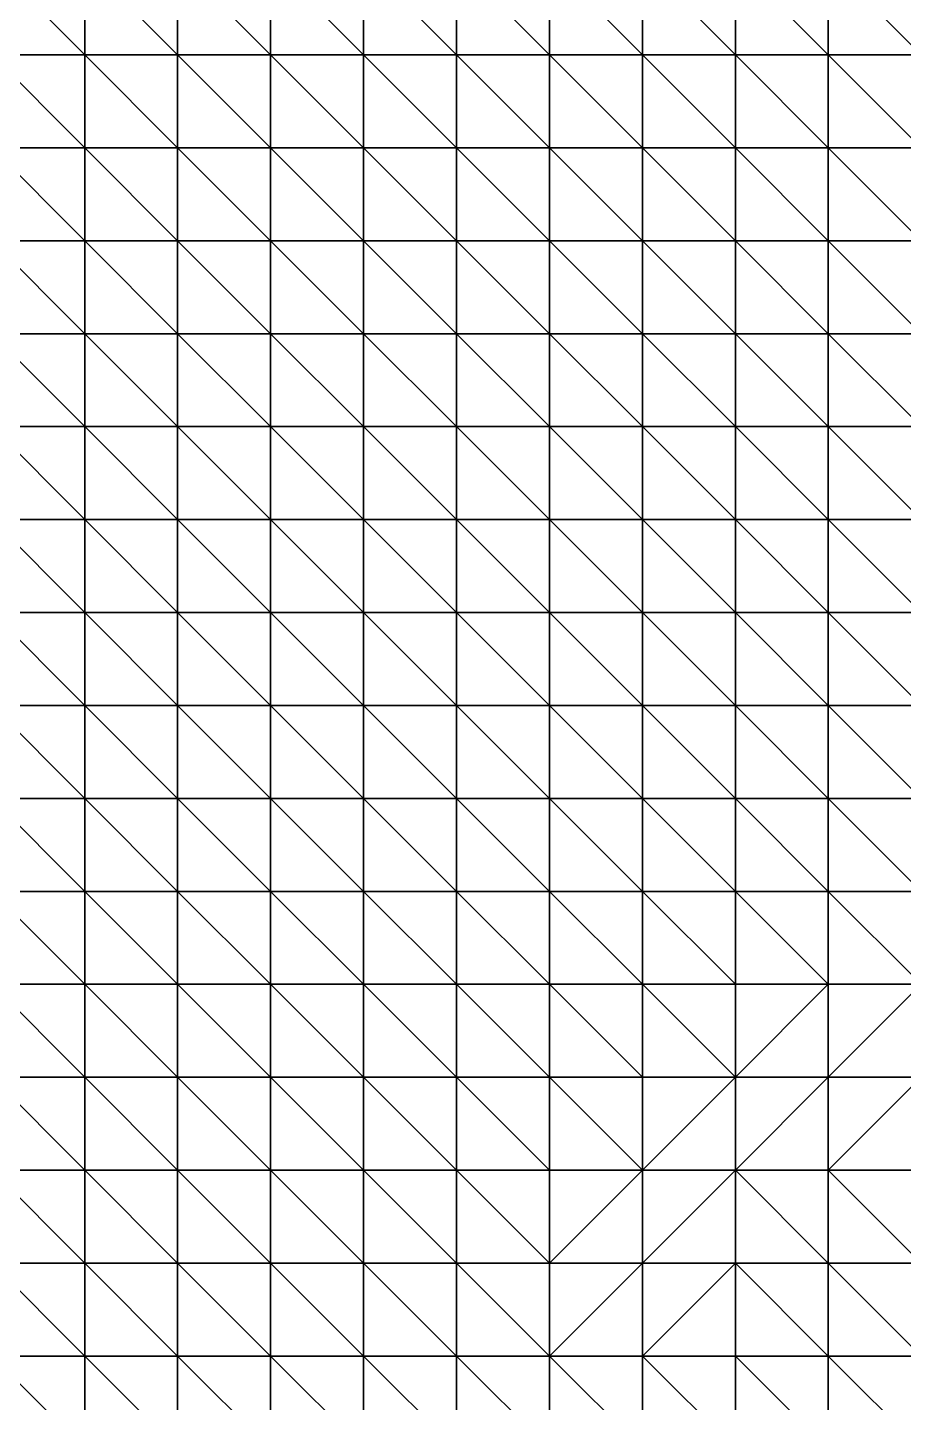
# Model space of a CAD drawing. Header units: metres. Extents: x -315 to 301, y -240 to 232.
# Drawn here: x -159.9 to -84.5, y -4 to 114.4 of the extents above; entities that cross this region are included whole.
import ezdxf

# ---------------------------------------------------------------- set-up
doc = ezdxf.new("R2010")
doc.units = ezdxf.units.M

msp = doc.modelspace()

# ---------------------------------------------------------------- linework, layer by layer
for points in [[(-163, 120, -406.2804), (-155, 112, -406.751), (-155, 120, -406.2804), (-154.9999, 120.0001, -406.2803)], [(-163, 120, -406.2804), (-163, 112, -406.751), (-155, 112, -406.751), (-154.9999, 112.0001, -406.7509)], [(-155, 120, -406.2804), (-147, 112, -406.2804), (-147, 120, -406.2804), (-146.9999, 120.0001, -406.2803)], [(-155, 120, -406.2804), (-155, 112, -406.751), (-147, 112, -406.2804), (-146.9999, 112.0001, -406.2803)], [(-147, 120, -406.2804), (-139, 112, -405.8098), (-139, 120, -405.8098), (-138.9999, 120.0001, -405.8098)], [(-147, 120, -406.2804), (-147, 112, -406.2804), (-139, 112, -405.8098), (-138.9999, 112.0001, -405.8098)], [(-139, 120, -405.8098), (-131, 112, -403.9275), (-131, 120, -404.3981), (-130.9999, 120.0001, -404.398)], [(-139, 120, -405.8098), (-139, 112, -405.8098), (-131, 112, -403.9275), (-130.9999, 112.0001, -403.9274)], [(-131, 120, -404.3981), (-123, 112, -401.104), (-123, 120, -402.5157), (-122.9999, 120.0001, -402.5156)], [(-131, 120, -404.3981), (-131, 112, -403.9275), (-123, 112, -401.104), (-122.9999, 112.0001, -401.1039)], [(-123, 120, -402.5157), (-115, 112, -397.8098), (-115, 120, -400.1628), (-114.9999, 120.0001, -400.1627)], [(-123, 120, -402.5157), (-123, 112, -401.104), (-115, 112, -397.8098), (-114.9999, 112.0001, -397.8098)], [(-115, 120, -400.1628), (-107, 112, -394.0451), (-107, 120, -397.3393), (-106.9999, 120.0001, -397.3392)], [(-115, 120, -400.1628), (-115, 112, -397.8098), (-107, 112, -394.0451), (-106.9999, 112.0001, -394.045)], [(-107, 120, -397.3393), (-99, 112, -390.751), (-99, 120, -394.0451), (-98.9999, 120.0001, -394.045)], [(-107, 120, -397.3393), (-107, 112, -394.0451), (-99, 112, -390.751), (-98.9999, 112.0001, -390.7509)], [(-99, 120, -394.0451), (-91, 112, -387.9275), (-91, 120, -390.751), (-90.9999, 120.0001, -390.7509)], [(-99, 120, -394.0451), (-99, 112, -390.751), (-91, 112, -387.9275), (-90.9999, 112.0001, -387.9274)], [(-91, 120, -390.751), (-83, 112, -385.5745), (-83, 120, -388.3981), (-82.9999, 120.0001, -388.398)], [(-91, 120, -390.751), (-91, 112, -387.9275), (-83, 112, -385.5745), (-82.9999, 112.0001, -385.5745)], [(-163, 112, -406.751), (-155, 104, -406.751), (-155, 112, -406.751), (-154.9999, 112.0001, -406.7509)], [(-163, 112, -406.751), (-163, 104, -406.751), (-155, 104, -406.751), (-154.9999, 104.0001, -406.7509)], [(-155, 112, -406.751), (-147, 104, -406.2804), (-147, 112, -406.2804), (-146.9999, 112.0001, -406.2803)], [(-155, 112, -406.751), (-155, 104, -406.751), (-147, 104, -406.2804), (-146.9999, 104.0001, -406.2803)], [(-147, 112, -406.2804), (-139, 104, -404.8687), (-139, 112, -405.8098), (-138.9999, 112.0001, -405.8098)], [(-147, 112, -406.2804), (-147, 104, -406.2804), (-139, 104, -404.8687), (-138.9999, 104.0001, -404.8686)], [(-139, 112, -405.8098), (-131, 104, -402.0451), (-131, 112, -403.9275), (-130.9999, 112.0001, -403.9274)], [(-139, 112, -405.8098), (-139, 104, -404.8687), (-131, 104, -402.0451), (-130.9999, 104.0001, -402.045)], [(-131, 112, -403.9275), (-123, 104, -398.2804), (-123, 112, -401.104), (-122.9999, 112.0001, -401.1039)], [(-131, 112, -403.9275), (-131, 104, -402.0451), (-123, 104, -398.2804), (-122.9999, 104.0001, -398.2803)], [(-123, 112, -401.104), (-115, 104, -394.0451), (-115, 112, -397.8098), (-114.9999, 112.0001, -397.8098)], [(-123, 112, -401.104), (-123, 104, -398.2804), (-115, 104, -394.0451), (-114.9999, 104.0001, -394.045)], [(-115, 112, -397.8098), (-107, 104, -390.751), (-107, 112, -394.0451), (-106.9999, 112.0001, -394.045)], [(-115, 112, -397.8098), (-115, 104, -394.0451), (-107, 104, -390.751), (-106.9999, 104.0001, -390.7509)], [(-107, 112, -394.0451), (-99, 104, -387.4569), (-99, 112, -390.751), (-98.9999, 112.0001, -390.7509)], [(-107, 112, -394.0451), (-107, 104, -390.751), (-99, 104, -387.4569), (-98.9999, 104.0001, -387.4568)], [(-99, 112, -390.751), (-91, 104, -385.104), (-91, 112, -387.9275), (-90.9999, 112.0001, -387.9274)], [(-99, 112, -390.751), (-99, 104, -387.4569), (-91, 104, -385.104), (-90.9999, 104.0001, -385.1039)], [(-91, 112, -387.9275), (-83, 104, -382.751), (-83, 112, -385.5745), (-82.9999, 112.0001, -385.5745)], [(-91, 112, -387.9275), (-91, 104, -385.104), (-83, 104, -382.751), (-82.9999, 104.0001, -382.7509)], [(-163, 104, -406.751), (-155, 96, -406.751), (-155, 104, -406.751), (-154.9999, 104.0001, -406.7509)], [(-163, 104, -406.751), (-163, 96, -406.751), (-155, 96, -406.751), (-154.9999, 96.0001, -406.7509)], [(-155, 104, -406.751), (-147, 96, -405.8098), (-147, 104, -406.2804), (-146.9999, 104.0001, -406.2803)], [(-155, 104, -406.751), (-155, 96, -406.751), (-147, 96, -405.8098), (-146.9999, 96.0001, -405.8098)], [(-147, 104, -406.2804), (-139, 96, -403.4569), (-139, 104, -404.8687), (-138.9999, 104.0001, -404.8686)], [(-147, 104, -406.2804), (-147, 96, -405.8098), (-139, 96, -403.4569), (-138.9999, 96.0001, -403.4568)], [(-139, 104, -404.8687), (-131, 96, -399.6922), (-131, 104, -402.0451), (-130.9999, 104.0001, -402.045)], [(-139, 104, -404.8687), (-139, 96, -403.4569), (-131, 96, -399.6922), (-130.9999, 96.0001, -399.6921)], [(-131, 104, -402.0451), (-123, 96, -394.9863), (-123, 104, -398.2804), (-122.9999, 104.0001, -398.2803)], [(-131, 104, -402.0451), (-131, 96, -399.6922), (-123, 96, -394.9863), (-122.9999, 96.0001, -394.9862)], [(-123, 104, -398.2804), (-115, 96, -390.751), (-115, 104, -394.0451), (-114.9999, 104.0001, -394.045)], [(-123, 104, -398.2804), (-123, 96, -394.9863), (-115, 96, -390.751), (-114.9999, 96.0001, -390.7509)], [(-115, 104, -394.0451), (-107, 96, -387.4569), (-107, 104, -390.751), (-106.9999, 104.0001, -390.7509)], [(-115, 104, -394.0451), (-115, 96, -390.751), (-107, 96, -387.4569), (-106.9999, 96.0001, -387.4568)], [(-107, 104, -390.751), (-99, 96, -384.6334), (-99, 104, -387.4569), (-98.9999, 104.0001, -387.4568)], [(-107, 104, -390.751), (-107, 96, -387.4569), (-99, 96, -384.6334), (-98.9999, 96.0001, -384.6333)], [(-99, 104, -387.4569), (-91, 96, -382.2804), (-91, 104, -385.104), (-90.9999, 104.0001, -385.1039)], [(-99, 104, -387.4569), (-99, 96, -384.6334), (-91, 96, -382.2804), (-90.9999, 96.0001, -382.2803)], [(-91, 104, -385.104), (-83, 96, -380.3981), (-83, 104, -382.751), (-82.9999, 104.0001, -382.7509)], [(-91, 104, -385.104), (-91, 96, -382.2804), (-83, 96, -380.3981), (-82.9999, 96.0001, -380.398)], [(-163, 96, -406.751), (-155, 88, -406.2804), (-155, 96, -406.751), (-154.9999, 96.0001, -406.7509)], [(-163, 96, -406.751), (-163, 88, -406.751), (-155, 88, -406.2804), (-154.9999, 88.0001, -406.2803)], [(-155, 96, -406.751), (-147, 88, -404.8687), (-147, 96, -405.8098), (-146.9999, 96.0001, -405.8098)], [(-155, 96, -406.751), (-155, 88, -406.2804), (-147, 88, -404.8687), (-146.9999, 88.0001, -404.8686)], [(-147, 96, -405.8098), (-139, 88, -401.104), (-139, 96, -403.4569), (-138.9999, 96.0001, -403.4568)], [(-147, 96, -405.8098), (-147, 88, -404.8687), (-139, 88, -401.104), (-138.9999, 88.0001, -401.1039)], [(-139, 96, -403.4569), (-131, 88, -396.3981), (-131, 96, -399.6922), (-130.9999, 96.0001, -399.6921)], [(-139, 96, -403.4569), (-139, 88, -401.104), (-131, 88, -396.3981), (-130.9999, 88.0001, -396.398)], [(-131, 96, -399.6922), (-123, 88, -391.6922), (-123, 96, -394.9863), (-122.9999, 96.0001, -394.9862)], [(-131, 96, -399.6922), (-131, 88, -396.3981), (-123, 88, -391.6922), (-122.9999, 88.0001, -391.6921)], [(-123, 96, -394.9863), (-115, 88, -388.3981), (-115, 96, -390.751), (-114.9999, 96.0001, -390.7509)], [(-123, 96, -394.9863), (-123, 88, -391.6922), (-115, 88, -388.3981), (-114.9999, 88.0001, -388.398)], [(-115, 96, -390.751), (-107, 88, -385.104), (-107, 96, -387.4569), (-106.9999, 96.0001, -387.4568)], [(-115, 96, -390.751), (-115, 88, -388.3981), (-107, 88, -385.104), (-106.9999, 88.0001, -385.1039)], [(-107, 96, -387.4569), (-99, 88, -382.2804), (-99, 96, -384.6334), (-98.9999, 96.0001, -384.6333)], [(-107, 96, -387.4569), (-107, 88, -385.104), (-99, 88, -382.2804), (-98.9999, 88.0001, -382.2803)], [(-99, 96, -384.6334), (-91, 88, -379.9275), (-91, 96, -382.2804), (-90.9999, 96.0001, -382.2803)], [(-99, 96, -384.6334), (-99, 88, -382.2804), (-91, 88, -379.9275), (-90.9999, 88.0001, -379.9274)], [(-91, 96, -382.2804), (-83, 88, -378.9863), (-83, 96, -380.3981), (-82.9999, 96.0001, -380.398)], [(-91, 96, -382.2804), (-91, 88, -379.9275), (-83, 88, -378.9863), (-82.9999, 88.0001, -378.9862)], [(-163, 88, -406.751), (-155, 80, -405.8098), (-155, 88, -406.2804), (-154.9999, 88.0001, -406.2803)], [(-163, 88, -406.751), (-163, 80, -406.751), (-155, 80, -405.8098), (-154.9999, 80.0001, -405.8098)], [(-155, 88, -406.2804), (-147, 80, -402.9863), (-147, 88, -404.8687), (-146.9999, 88.0001, -404.8686)], [(-155, 88, -406.2804), (-155, 80, -405.8098), (-147, 80, -402.9863), (-146.9999, 80.0001, -402.9862)], [(-147, 88, -404.8687), (-139, 80, -398.2804), (-139, 88, -401.104), (-138.9999, 88.0001, -401.1039)], [(-147, 88, -404.8687), (-147, 80, -402.9863), (-139, 80, -398.2804), (-138.9999, 80.0001, -398.2803)], [(-139, 88, -401.104), (-131, 80, -393.104), (-131, 88, -396.3981), (-130.9999, 88.0001, -396.398)], [(-139, 88, -401.104), (-139, 80, -398.2804), (-131, 80, -393.104), (-130.9999, 80.0001, -393.1039)], [(-131, 88, -396.3981), (-123, 80, -389.3393), (-123, 88, -391.6922), (-122.9999, 88.0001, -391.6921)], [(-131, 88, -396.3981), (-131, 80, -393.104), (-123, 80, -389.3393), (-122.9999, 80.0001, -389.3392)], [(-123, 88, -391.6922), (-115, 80, -386.5157), (-115, 88, -388.3981), (-114.9999, 88.0001, -388.398)], [(-123, 88, -391.6922), (-123, 80, -389.3393), (-115, 80, -386.5157), (-114.9999, 80.0001, -386.5156)], [(-115, 88, -388.3981), (-107, 80, -384.1628), (-107, 88, -385.104), (-106.9999, 88.0001, -385.1039)], [(-115, 88, -388.3981), (-115, 80, -386.5157), (-107, 80, -384.1628), (-106.9999, 80.0001, -384.1627)], [(-107, 88, -385.104), (-99, 80, -381.3393), (-99, 88, -382.2804), (-98.9999, 88.0001, -382.2803)], [(-107, 88, -385.104), (-107, 80, -384.1628), (-99, 80, -381.3393), (-98.9999, 80.0001, -381.3392)], [(-99, 88, -382.2804), (-91, 80, -379.4569), (-91, 88, -379.9275), (-90.9999, 88.0001, -379.9274)], [(-99, 88, -382.2804), (-99, 80, -381.3393), (-91, 80, -379.4569), (-90.9999, 80.0001, -379.4568)], [(-91, 88, -379.9275), (-83, 80, -378.9863), (-83, 88, -378.9863), (-82.9999, 88.0001, -378.9862)], [(-91, 88, -379.9275), (-91, 80, -379.4569), (-83, 80, -378.9863), (-82.9999, 80.0001, -378.9862)], [(-163, 80, -406.751), (-155, 72, -404.8687), (-155, 80, -405.8098), (-154.9999, 80.0001, -405.8098)], [(-163, 80, -406.751), (-163, 72, -406.2804), (-155, 72, -404.8687), (-154.9999, 72.0001, -404.8686)], [(-155, 80, -405.8098), (-147, 72, -400.6334), (-147, 80, -402.9863), (-146.9999, 80.0001, -402.9862)], [(-155, 80, -405.8098), (-155, 72, -404.8687), (-147, 72, -400.6334), (-146.9999, 72.0001, -400.6333)], [(-147, 80, -402.9863), (-139, 72, -394.9863), (-139, 80, -398.2804), (-138.9999, 80.0001, -398.2803)], [(-147, 80, -402.9863), (-147, 72, -400.6334), (-139, 72, -394.9863), (-138.9999, 72.0001, -394.9862)], [(-139, 80, -398.2804), (-131, 72, -390.751), (-131, 80, -393.104), (-130.9999, 80.0001, -393.1039)], [(-139, 80, -398.2804), (-139, 72, -394.9863), (-131, 72, -390.751), (-130.9999, 72.0001, -390.7509)], [(-131, 80, -393.104), (-123, 72, -387.9275), (-123, 80, -389.3393), (-122.9999, 80.0001, -389.3392)], [(-131, 80, -393.104), (-131, 72, -390.751), (-123, 72, -387.9275), (-122.9999, 72.0001, -387.9274)], [(-123, 80, -389.3393), (-115, 72, -386.0451), (-115, 80, -386.5157), (-114.9999, 80.0001, -386.5156)], [(-123, 80, -389.3393), (-123, 72, -387.9275), (-115, 72, -386.0451), (-114.9999, 72.0001, -386.045)], [(-115, 80, -386.5157), (-107, 72, -383.6922), (-107, 80, -384.1628), (-106.9999, 80.0001, -384.1627)], [(-115, 80, -386.5157), (-115, 72, -386.0451), (-107, 72, -383.6922), (-106.9999, 72.0001, -383.6921)], [(-107, 80, -384.1628), (-99, 72, -381.3393), (-99, 80, -381.3393), (-98.9999, 80.0001, -381.3392)], [(-107, 80, -384.1628), (-107, 72, -383.6922), (-99, 72, -381.3393), (-98.9999, 72.0001, -381.3392)], [(-99, 80, -381.3393), (-91, 72, -379.4569), (-91, 80, -379.4569), (-90.9999, 80.0001, -379.4568)], [(-99, 80, -381.3393), (-99, 72, -381.3393), (-91, 72, -379.4569), (-90.9999, 72.0001, -379.4568)], [(-91, 80, -379.4569), (-83, 72, -378.9863), (-83, 80, -378.9863), (-82.9999, 80.0001, -378.9862)], [(-91, 80, -379.4569), (-91, 72, -379.4569), (-83, 72, -378.9863), (-82.9999, 72.0001, -378.9862)], [(-163, 72, -406.2804), (-155, 64, -403.4569), (-155, 72, -404.8687), (-154.9999, 72.0001, -404.8686)], [(-163, 72, -406.2804), (-163, 64, -405.8098), (-155, 64, -403.4569), (-154.9999, 64.0001, -403.4568)], [(-155, 72, -404.8687), (-147, 64, -398.2804), (-147, 72, -400.6334), (-146.9999, 72.0001, -400.6333)], [(-155, 72, -404.8687), (-155, 64, -403.4569), (-147, 64, -398.2804), (-146.9999, 64.0001, -398.2803)], [(-147, 72, -400.6334), (-139, 64, -392.6334), (-139, 72, -394.9863), (-138.9999, 72.0001, -394.9862)], [(-147, 72, -400.6334), (-147, 64, -398.2804), (-139, 64, -392.6334), (-138.9999, 64.0001, -392.6333)], [(-139, 72, -394.9863), (-131, 64, -388.8687), (-131, 72, -390.751), (-130.9999, 72.0001, -390.7509)], [(-139, 72, -394.9863), (-139, 64, -392.6334), (-131, 64, -388.8687), (-130.9999, 64.0001, -388.8686)], [(-131, 72, -390.751), (-123, 64, -386.9863), (-123, 72, -387.9275), (-122.9999, 72.0001, -387.9274)], [(-131, 72, -390.751), (-131, 64, -388.8687), (-123, 64, -386.9863), (-122.9999, 64.0001, -386.9862)], [(-123, 72, -387.9275), (-115, 64, -385.104), (-115, 72, -386.0451), (-114.9999, 72.0001, -386.045)], [(-123, 72, -387.9275), (-123, 64, -386.9863), (-115, 64, -385.104), (-114.9999, 64.0001, -385.1039)], [(-115, 72, -386.0451), (-107, 64, -383.2216), (-107, 72, -383.6922), (-106.9999, 72.0001, -383.6921)], [(-115, 72, -386.0451), (-115, 64, -385.104), (-107, 64, -383.2216), (-106.9999, 64.0001, -383.2215)], [(-107, 72, -383.6922), (-99, 64, -381.3393), (-99, 72, -381.3393), (-98.9999, 72.0001, -381.3392)], [(-107, 72, -383.6922), (-107, 64, -383.2216), (-99, 64, -381.3393), (-98.9999, 64.0001, -381.3392)], [(-99, 72, -381.3393), (-91, 64, -379.4569), (-91, 72, -379.4569), (-90.9999, 72.0001, -379.4568)], [(-99, 72, -381.3393), (-99, 64, -381.3393), (-91, 64, -379.4569), (-90.9999, 64.0001, -379.4568)], [(-91, 72, -379.4569), (-83, 64, -378.5157), (-83, 72, -378.9863), (-82.9999, 72.0001, -378.9862)], [(-91, 72, -379.4569), (-91, 64, -379.4569), (-83, 64, -378.5157), (-82.9999, 64.0001, -378.5156)], [(-163, 64, -405.8098), (-155, 56, -401.5745), (-155, 64, -403.4569), (-154.9999, 64.0001, -403.4568)], [(-163, 64, -405.8098), (-163, 56, -404.8687), (-155, 56, -401.5745), (-154.9999, 56.0001, -401.5745)], [(-155, 64, -403.4569), (-147, 56, -395.4569), (-147, 64, -398.2804), (-146.9999, 64.0001, -398.2803)], [(-155, 64, -403.4569), (-155, 56, -401.5745), (-147, 56, -395.4569), (-146.9999, 56.0001, -395.4568)], [(-147, 64, -398.2804), (-139, 56, -390.2804), (-139, 64, -392.6334), (-138.9999, 64.0001, -392.6333)], [(-147, 64, -398.2804), (-147, 56, -395.4569), (-139, 56, -390.2804), (-138.9999, 56.0001, -390.2803)], [(-139, 64, -392.6334), (-131, 56, -386.9863), (-131, 64, -388.8687), (-130.9999, 64.0001, -388.8686)], [(-139, 64, -392.6334), (-139, 56, -390.2804), (-131, 56, -386.9863), (-130.9999, 56.0001, -386.9862)], [(-131, 64, -388.8687), (-123, 56, -385.5745), (-123, 64, -386.9863), (-122.9999, 64.0001, -386.9862)], [(-131, 64, -388.8687), (-131, 56, -386.9863), (-123, 56, -385.5745), (-122.9999, 56.0001, -385.5745)], [(-123, 64, -386.9863), (-115, 56, -384.1628), (-115, 64, -385.104), (-114.9999, 64.0001, -385.1039)], [(-123, 64, -386.9863), (-123, 56, -385.5745), (-115, 56, -384.1628), (-114.9999, 56.0001, -384.1627)], [(-115, 64, -385.104), (-107, 56, -382.2804), (-107, 64, -383.2216), (-106.9999, 64.0001, -383.2215)], [(-115, 64, -385.104), (-115, 56, -384.1628), (-107, 56, -382.2804), (-106.9999, 56.0001, -382.2803)], [(-107, 64, -383.2216), (-99, 56, -380.3981), (-99, 64, -381.3393), (-98.9999, 64.0001, -381.3392)], [(-107, 64, -383.2216), (-107, 56, -382.2804), (-99, 56, -380.3981), (-98.9999, 56.0001, -380.398)], [(-99, 64, -381.3393), (-91, 56, -378.5157), (-91, 64, -379.4569), (-90.9999, 64.0001, -379.4568)], [(-99, 64, -381.3393), (-99, 56, -380.3981), (-91, 56, -378.5157), (-90.9999, 56.0001, -378.5156)], [(-91, 64, -379.4569), (-83, 56, -377.104), (-83, 64, -378.5157), (-82.9999, 64.0001, -378.5156)], [(-91, 64, -379.4569), (-91, 56, -378.5157), (-83, 56, -377.104), (-82.9999, 56.0001, -377.1039)], [(-163, 56, -404.8687), (-155, 48, -398.751), (-155, 56, -401.5745), (-154.9999, 56.0001, -401.5745)], [(-163, 56, -404.8687), (-163, 48, -403.4569), (-155, 48, -398.751), (-154.9999, 48.0001, -398.7509)], [(-155, 56, -401.5745), (-147, 48, -392.1628), (-147, 56, -395.4569), (-146.9999, 56.0001, -395.4568)], [(-155, 56, -401.5745), (-155, 48, -398.751), (-147, 48, -392.1628), (-146.9999, 48.0001, -392.1627)], [(-147, 56, -395.4569), (-139, 48, -387.4569), (-139, 56, -390.2804), (-138.9999, 56.0001, -390.2803)], [(-147, 56, -395.4569), (-147, 48, -392.1628), (-139, 48, -387.4569), (-138.9999, 48.0001, -387.4568)], [(-139, 56, -390.2804), (-131, 48, -385.104), (-131, 56, -386.9863), (-130.9999, 56.0001, -386.9862)], [(-139, 56, -390.2804), (-139, 48, -387.4569), (-131, 48, -385.104), (-130.9999, 48.0001, -385.1039)], [(-131, 56, -386.9863), (-123, 48, -383.6922), (-123, 56, -385.5745), (-122.9999, 56.0001, -385.5745)], [(-131, 56, -386.9863), (-131, 48, -385.104), (-123, 48, -383.6922), (-122.9999, 48.0001, -383.6921)], [(-123, 56, -385.5745), (-115, 48, -382.2804), (-115, 56, -384.1628), (-114.9999, 56.0001, -384.1627)], [(-123, 56, -385.5745), (-123, 48, -383.6922), (-115, 48, -382.2804), (-114.9999, 48.0001, -382.2803)], [(-115, 56, -384.1628), (-107, 48, -380.8687), (-107, 56, -382.2804), (-106.9999, 56.0001, -382.2803)], [(-115, 56, -384.1628), (-115, 48, -382.2804), (-107, 48, -380.8687), (-106.9999, 48.0001, -380.8686)], [(-107, 56, -382.2804), (-99, 48, -378.5157), (-99, 56, -380.3981), (-98.9999, 56.0001, -380.398)], [(-107, 56, -382.2804), (-107, 48, -380.8687), (-99, 48, -378.5157), (-98.9999, 48.0001, -378.5156)], [(-99, 56, -380.3981), (-91, 48, -376.6334), (-91, 56, -378.5157), (-90.9999, 56.0001, -378.5156)], [(-99, 56, -380.3981), (-99, 48, -378.5157), (-91, 48, -376.6334), (-90.9999, 48.0001, -376.6333)], [(-91, 56, -378.5157), (-83, 48, -374.2804), (-83, 56, -377.104), (-82.9999, 56.0001, -377.1039)], [(-91, 56, -378.5157), (-91, 48, -376.6334), (-83, 48, -374.2804), (-82.9999, 48.0001, -374.2803)], [(-163, 48, -403.4569), (-155, 40, -395.4569), (-155, 48, -398.751), (-154.9999, 48.0001, -398.7509)], [(-163, 48, -403.4569), (-163, 40, -402.0451), (-155, 40, -395.4569), (-154.9999, 40.0001, -395.4568)], [(-155, 48, -398.751), (-147, 40, -388.8687), (-147, 48, -392.1628), (-146.9999, 48.0001, -392.1627)], [(-155, 48, -398.751), (-155, 40, -395.4569), (-147, 40, -388.8687), (-146.9999, 40.0001, -388.8686)], [(-147, 48, -392.1628), (-139, 40, -385.104), (-139, 48, -387.4569), (-138.9999, 48.0001, -387.4568)], [(-147, 48, -392.1628), (-147, 40, -388.8687), (-139, 40, -385.104), (-138.9999, 40.0001, -385.1039)], [(-139, 48, -387.4569), (-131, 40, -383.2216), (-131, 48, -385.104), (-130.9999, 48.0001, -385.1039)], [(-139, 48, -387.4569), (-139, 40, -385.104), (-131, 40, -383.2216), (-130.9999, 40.0001, -383.2215)], [(-131, 48, -385.104), (-123, 40, -381.3393), (-123, 48, -383.6922), (-122.9999, 48.0001, -383.6921)], [(-131, 48, -385.104), (-131, 40, -383.2216), (-123, 40, -381.3393), (-122.9999, 40.0001, -381.3392)], [(-123, 48, -383.6922), (-115, 40, -379.9275), (-115, 48, -382.2804), (-114.9999, 48.0001, -382.2803)], [(-123, 48, -383.6922), (-123, 40, -381.3393), (-115, 40, -379.9275), (-114.9999, 40.0001, -379.9274)], [(-115, 48, -382.2804), (-107, 40, -378.0451), (-107, 48, -380.8687), (-106.9999, 48.0001, -380.8686)], [(-115, 48, -382.2804), (-115, 40, -379.9275), (-107, 40, -378.0451), (-106.9999, 40.0001, -378.045)], [(-107, 48, -380.8687), (-99, 40, -375.6922), (-99, 48, -378.5157), (-98.9999, 48.0001, -378.5156)], [(-107, 48, -380.8687), (-107, 40, -378.0451), (-99, 40, -375.6922), (-98.9999, 40.0001, -375.6921)], [(-99, 48, -378.5157), (-91, 40, -372.8687), (-91, 48, -376.6334), (-90.9999, 48.0001, -376.6333)], [(-99, 48, -378.5157), (-99, 40, -375.6922), (-91, 40, -372.8687), (-90.9999, 40.0001, -372.8686)], [(-91, 48, -376.6334), (-83, 40, -369.5745), (-83, 48, -374.2804), (-82.9999, 48.0001, -374.2803)], [(-91, 48, -376.6334), (-91, 40, -372.8687), (-83, 40, -369.5745), (-82.9999, 40.0001, -369.5745)], [(-163, 40, -402.0451), (-155, 32, -392.1628), (-155, 40, -395.4569), (-154.9999, 40.0001, -395.4568)], [(-163, 40, -402.0451), (-163, 32, -399.2216), (-155, 32, -392.1628), (-154.9999, 32.0001, -392.1627)], [(-155, 40, -395.4569), (-147, 32, -386.0451), (-147, 40, -388.8687), (-146.9999, 40.0001, -388.8686)], [(-155, 40, -395.4569), (-155, 32, -392.1628), (-147, 32, -386.0451), (-146.9999, 32.0001, -386.045)], [(-147, 40, -388.8687), (-139, 32, -382.751), (-139, 40, -385.104), (-138.9999, 40.0001, -385.1039)], [(-147, 40, -388.8687), (-147, 32, -386.0451), (-139, 32, -382.751), (-138.9999, 32.0001, -382.7509)], [(-139, 40, -385.104), (-131, 32, -380.8687), (-131, 40, -383.2216), (-130.9999, 40.0001, -383.2215)], [(-139, 40, -385.104), (-139, 32, -382.751), (-131, 32, -380.8687), (-130.9999, 32.0001, -380.8686)], [(-131, 40, -383.2216), (-123, 32, -378.9863), (-123, 40, -381.3393), (-122.9999, 40.0001, -381.3392)], [(-131, 40, -383.2216), (-131, 32, -380.8687), (-123, 32, -378.9863), (-122.9999, 32.0001, -378.9862)], [(-123, 40, -381.3393), (-115, 32, -376.6334), (-115, 40, -379.9275), (-114.9999, 40.0001, -379.9274)], [(-123, 40, -381.3393), (-123, 32, -378.9863), (-115, 32, -376.6334), (-114.9999, 32.0001, -376.6333)], [(-115, 40, -379.9275), (-107, 32, -374.2804), (-107, 40, -378.0451), (-106.9999, 40.0001, -378.045)], [(-115, 40, -379.9275), (-115, 32, -376.6334), (-107, 32, -374.2804), (-106.9999, 32.0001, -374.2803)], [(-107, 40, -378.0451), (-99, 32, -370.9863), (-99, 40, -375.6922), (-98.9999, 40.0001, -375.6921)], [(-107, 40, -378.0451), (-107, 32, -374.2804), (-99, 32, -370.9863), (-98.9999, 32.0001, -370.9862)], [(-99, 40, -375.6922), (-91, 32, -366.751), (-91, 40, -372.8687), (-90.9999, 40.0001, -372.8686)], [(-99, 40, -375.6922), (-99, 32, -370.9863), (-91, 32, -366.751), (-90.9999, 32.0001, -366.7509)], [(-91, 40, -372.8687), (-83, 32, -362.0451), (-83, 40, -369.5745), (-82.9999, 40.0001, -369.5745)], [(-91, 40, -372.8687), (-91, 32, -366.751), (-83, 32, -362.0451), (-82.9999, 32.0001, -362.045)], [(-163, 32, -399.2216), (-155, 24, -389.3393), (-155, 32, -392.1628), (-154.9999, 32.0001, -392.1627)], [(-163, 32, -399.2216), (-163, 24, -396.3981), (-155, 24, -389.3393), (-154.9999, 24.0001, -389.3392)], [(-155, 32, -392.1628), (-147, 24, -383.6922), (-147, 32, -386.0451), (-146.9999, 32.0001, -386.045)], [(-155, 32, -392.1628), (-155, 24, -389.3393), (-147, 24, -383.6922), (-146.9999, 24.0001, -383.6921)], [(-147, 32, -386.0451), (-139, 24, -380.8687), (-139, 32, -382.751), (-138.9999, 32.0001, -382.7509)], [(-147, 32, -386.0451), (-147, 24, -383.6922), (-139, 24, -380.8687), (-138.9999, 24.0001, -380.8686)], [(-139, 32, -382.751), (-131, 24, -378.5157), (-131, 32, -380.8687), (-130.9999, 32.0001, -380.8686)], [(-139, 32, -382.751), (-139, 24, -380.8687), (-131, 24, -378.5157), (-130.9999, 24.0001, -378.5156)], [(-131, 32, -380.8687), (-123, 24, -376.1628), (-123, 32, -378.9863), (-122.9999, 32.0001, -378.9862)], [(-131, 32, -380.8687), (-131, 24, -378.5157), (-123, 24, -376.1628), (-122.9999, 24.0001, -376.1627)], [(-123, 32, -378.9863), (-115, 24, -372.8687), (-115, 32, -376.6334), (-114.9999, 32.0001, -376.6333)], [(-123, 32, -378.9863), (-123, 24, -376.1628), (-115, 24, -372.8687), (-114.9999, 24.0001, -372.8686)], [(-115, 32, -376.6334), (-107, 24, -368.1628), (-107, 32, -374.2804), (-106.9999, 32.0001, -374.2803)], [(-115, 32, -376.6334), (-115, 24, -372.8687), (-107, 24, -368.1628), (-106.9999, 24.0001, -368.1627)], [(-107, 32, -374.2804), (-99, 24, -363.4569), (-99, 32, -370.9863), (-98.9999, 32.0001, -370.9862)], [(-107, 32, -374.2804), (-107, 24, -368.1628), (-99, 24, -363.4569), (-98.9999, 24.0001, -363.4568)], [(-91, 32, -366.751), (-99, 32, -370.9863), (-99, 24, -363.4569), (-98.9999, 24.0001, -363.4568)], [(-91, 32, -366.751), (-99, 24, -363.4569), (-91, 24, -358.2804), (-90.9999, 24.0001, -358.2803)], [(-83, 32, -362.0451), (-91, 32, -366.751), (-91, 24, -358.2804), (-90.9999, 24.0001, -358.2803)], [(-83, 32, -362.0451), (-91, 24, -358.2804), (-83, 24, -353.104), (-82.9999, 24.0001, -353.1039)], [(-163, 24, -396.3981), (-155, 16, -386.5157), (-155, 24, -389.3393), (-154.9999, 24.0001, -389.3392)], [(-163, 24, -396.3981), (-163, 16, -393.5745), (-155, 16, -386.5157), (-154.9999, 16.0001, -386.5156)], [(-155, 24, -389.3393), (-147, 16, -381.8098), (-147, 24, -383.6922), (-146.9999, 24.0001, -383.6921)], [(-155, 24, -389.3393), (-155, 16, -386.5157), (-147, 16, -381.8098), (-146.9999, 16.0001, -381.8098)], [(-147, 24, -383.6922), (-139, 16, -379.4569), (-139, 24, -380.8687), (-138.9999, 24.0001, -380.8686)], [(-147, 24, -383.6922), (-147, 16, -381.8098), (-139, 16, -379.4569), (-138.9999, 16.0001, -379.4568)], [(-139, 24, -380.8687), (-131, 16, -377.104), (-131, 24, -378.5157), (-130.9999, 24.0001, -378.5156)], [(-139, 24, -380.8687), (-139, 16, -379.4569), (-131, 16, -377.104), (-130.9999, 16.0001, -377.1039)], [(-131, 24, -378.5157), (-123, 16, -373.8098), (-123, 24, -376.1628), (-122.9999, 24.0001, -376.1627)], [(-131, 24, -378.5157), (-131, 16, -377.104), (-123, 16, -373.8098), (-122.9999, 16.0001, -373.8098)], [(-123, 24, -376.1628), (-115, 16, -368.1628), (-115, 24, -372.8687), (-114.9999, 24.0001, -372.8686)], [(-123, 24, -376.1628), (-123, 16, -373.8098), (-115, 16, -368.1628), (-114.9999, 16.0001, -368.1627)], [(-115, 24, -372.8687), (-107, 16, -362.0451), (-107, 24, -368.1628), (-106.9999, 24.0001, -368.1627)], [(-115, 24, -372.8687), (-115, 16, -368.1628), (-107, 16, -362.0451), (-106.9999, 16.0001, -362.045)], [(-99, 24, -363.4569), (-107, 24, -368.1628), (-107, 16, -362.0451), (-106.9999, 16.0001, -362.045)], [(-99, 24, -363.4569), (-107, 16, -362.0451), (-99, 16, -354.9863), (-98.9999, 16.0001, -354.9862)], [(-91, 24, -358.2804), (-99, 24, -363.4569), (-99, 16, -354.9863), (-98.9999, 16.0001, -354.9862)], [(-91, 24, -358.2804), (-99, 16, -354.9863), (-91, 16, -348.8687), (-90.9999, 16.0001, -348.8686)], [(-83, 24, -353.104), (-91, 24, -358.2804), (-91, 16, -348.8687), (-90.9999, 16.0001, -348.8686)], [(-83, 24, -353.104), (-91, 16, -348.8687), (-83, 16, -343.2216), (-82.9999, 16.0001, -343.2215)], [(-163, 16, -393.5745), (-155, 8, -385.104), (-155, 16, -386.5157), (-154.9999, 16.0001, -386.5156)], [(-163, 16, -393.5745), (-163, 8, -391.6922), (-155, 8, -385.104), (-154.9999, 8.0001, -385.1039)], [(-155, 16, -386.5157), (-147, 8, -380.8687), (-147, 16, -381.8098), (-146.9999, 16.0001, -381.8098)], [(-155, 16, -386.5157), (-155, 8, -385.104), (-147, 8, -380.8687), (-146.9999, 8.0001, -380.8686)], [(-147, 16, -381.8098), (-139, 8, -378.5157), (-139, 16, -379.4569), (-138.9999, 16.0001, -379.4568)], [(-147, 16, -381.8098), (-147, 8, -380.8687), (-139, 8, -378.5157), (-138.9999, 8.0001, -378.5156)], [(-139, 16, -379.4569), (-131, 8, -376.1628), (-131, 16, -377.104), (-130.9999, 16.0001, -377.1039)], [(-139, 16, -379.4569), (-139, 8, -378.5157), (-131, 8, -376.1628), (-130.9999, 8.0001, -376.1627)], [(-131, 16, -377.104), (-123, 8, -371.9275), (-123, 16, -373.8098), (-122.9999, 16.0001, -373.8098)], [(-131, 16, -377.104), (-131, 8, -376.1628), (-123, 8, -371.9275), (-122.9999, 8.0001, -371.9274)], [(-123, 16, -373.8098), (-115, 8, -365.3393), (-115, 16, -368.1628), (-114.9999, 16.0001, -368.1627)], [(-123, 16, -373.8098), (-123, 8, -371.9275), (-115, 8, -365.3393), (-114.9999, 8.0001, -365.3392)], [(-115, 8, -365.3393), (-107, 8, -357.3393), (-107, 16, -362.0451), (-106.9999, 16.0001, -362.045)], [(-115, 8, -365.3393), (-107, 16, -362.0451), (-115, 16, -368.1628), (-114.9999, 16.0001, -368.1627)], [(-107, 8, -357.3393), (-99, 8, -349.3393), (-99, 16, -354.9863), (-98.9999, 16.0001, -354.9862)], [(-107, 8, -357.3393), (-99, 16, -354.9863), (-107, 16, -362.0451), (-106.9999, 16.0001, -362.045)], [(-99, 16, -354.9863), (-91, 8, -342.751), (-91, 16, -348.8687), (-90.9999, 16.0001, -348.8686)], [(-99, 16, -354.9863), (-99, 8, -349.3393), (-91, 8, -342.751), (-90.9999, 8.0001, -342.7509)], [(-91, 16, -348.8687), (-83, 8, -337.5745), (-83, 16, -343.2216), (-82.9999, 16.0001, -343.2215)], [(-91, 16, -348.8687), (-91, 8, -342.751), (-83, 8, -337.5745), (-82.9999, 8.0001, -337.5745)], [(-163, 8, -391.6922), (-155, 0, -384.1628), (-155, 8, -385.104), (-154.9999, 8.0001, -385.1039)], [(-163, 8, -391.6922), (-163, 0, -390.2804), (-155, 0, -384.1628), (-154.9999, 0.0001, -384.1627)], [(-155, 8, -385.104), (-147, 0, -380.8687), (-147, 8, -380.8687), (-146.9999, 8.0001, -380.8686)], [(-155, 8, -385.104), (-155, 0, -384.1628), (-147, 0, -380.8687), (-146.9999, 0.0001, -380.8686)], [(-147, 8, -380.8687), (-139, 0, -378.5157), (-139, 8, -378.5157), (-138.9999, 8.0001, -378.5156)], [(-147, 8, -380.8687), (-147, 0, -380.8687), (-139, 0, -378.5157), (-138.9999, 0.0001, -378.5156)], [(-139, 8, -378.5157), (-131, 0, -376.1628), (-131, 8, -376.1628), (-130.9999, 8.0001, -376.1627)], [(-139, 8, -378.5157), (-139, 0, -378.5157), (-131, 0, -376.1628), (-130.9999, 0.0001, -376.1627)], [(-131, 8, -376.1628), (-123, 0, -371.9275), (-123, 8, -371.9275), (-122.9999, 8.0001, -371.9274)], [(-131, 8, -376.1628), (-131, 0, -376.1628), (-123, 0, -371.9275), (-122.9999, 0.0001, -371.9274)], [(-123, 8, -371.9275), (-115, 0, -365.8098), (-115, 8, -365.3393), (-114.9999, 8.0001, -365.3392)], [(-123, 8, -371.9275), (-123, 0, -371.9275), (-115, 0, -365.8098), (-114.9999, 0.0001, -365.8098)], [(-115, 0, -365.8098), (-107, 0, -358.751), (-107, 8, -357.3393), (-106.9999, 8.0001, -357.3392)], [(-115, 0, -365.8098), (-107, 8, -357.3393), (-115, 8, -365.3393), (-114.9999, 8.0001, -365.3392)], [(-107, 0, -358.751), (-99, 0, -351.6922), (-99, 8, -349.3393), (-98.9999, 8.0001, -349.3392)], [(-107, 0, -358.751), (-99, 8, -349.3393), (-107, 8, -357.3393), (-106.9999, 8.0001, -357.3392)], [(-99, 8, -349.3393), (-91, 0, -346.5157), (-91, 8, -342.751), (-90.9999, 8.0001, -342.7509)], [(-99, 8, -349.3393), (-99, 0, -351.6922), (-91, 0, -346.5157), (-90.9999, 0.0001, -346.5156)], [(-91, 8, -342.751), (-83, 0, -343.6922), (-83, 8, -337.5745), (-82.9999, 8.0001, -337.5745)], [(-91, 8, -342.751), (-91, 0, -346.5157), (-83, 0, -343.6922), (-82.9999, 0.0001, -343.6921)], [(-163, 0, -390.2804), (-155, -8, -384.6334), (-155, 0, -384.1628), (-154.9999, 0.0001, -384.1627)], [(-163, 0, -390.2804), (-163, -8, -390.2804), (-155, -8, -384.6334), (-154.9999, -7.9999, -384.6333)], [(-155, 0, -384.1628), (-147, -8, -381.3393), (-147, 0, -380.8687), (-146.9999, 0.0001, -380.8686)], [(-155, 0, -384.1628), (-155, -8, -384.6334), (-147, -8, -381.3393), (-146.9999, -7.9999, -381.3392)], [(-147, 0, -380.8687), (-139, -8, -379.4569), (-139, 0, -378.5157), (-138.9999, 0.0001, -378.5156)], [(-147, 0, -380.8687), (-147, -8, -381.3393), (-139, -8, -379.4569), (-138.9999, -7.9999, -379.4568)], [(-139, 0, -378.5157), (-131, -8, -378.0451), (-131, 0, -376.1628), (-130.9999, 0.0001, -376.1627)], [(-139, 0, -378.5157), (-139, -8, -379.4569), (-131, -8, -378.0451), (-130.9999, -7.9999, -378.045)], [(-131, 0, -376.1628), (-123, -8, -376.1628), (-123, 0, -371.9275), (-122.9999, 0.0001, -371.9274)], [(-131, 0, -376.1628), (-131, -8, -378.0451), (-123, -8, -376.1628), (-122.9999, -7.9999, -376.1627)], [(-123, 0, -371.9275), (-115, -8, -373.3393), (-115, 0, -365.8098), (-114.9999, 0.0001, -365.8098)], [(-123, 0, -371.9275), (-123, -8, -376.1628), (-115, -8, -373.3393), (-114.9999, -7.9999, -373.3392)], [(-115, 0, -365.8098), (-107, -8, -370.0451), (-107, 0, -358.751), (-106.9999, 0.0001, -358.7509)], [(-115, 0, -365.8098), (-115, -8, -373.3393), (-107, -8, -370.0451), (-106.9999, -7.9999, -370.045)], [(-107, 0, -358.751), (-99, -8, -366.751), (-99, 0, -351.6922), (-98.9999, 0.0001, -351.6921)], [(-107, 0, -358.751), (-107, -8, -370.0451), (-99, -8, -366.751), (-98.9999, -7.9999, -366.7509)], [(-99, 0, -351.6922), (-91, -8, -364.8687), (-91, 0, -346.5157), (-90.9999, 0.0001, -346.5156)], [(-99, 0, -351.6922), (-99, -8, -366.751), (-91, -8, -364.8687), (-90.9999, -7.9999, -364.8686)], [(-91, 0, -346.5157), (-83, -8, -363.9275), (-83, 0, -343.6922), (-82.9999, 0.0001, -343.6921)], [(-91, 0, -346.5157), (-91, -8, -364.8687), (-83, -8, -363.9275), (-82.9999, -7.9999, -363.9274)]]:
    msp.add_3dface(points)

doc.saveas('drawing.dxf')
